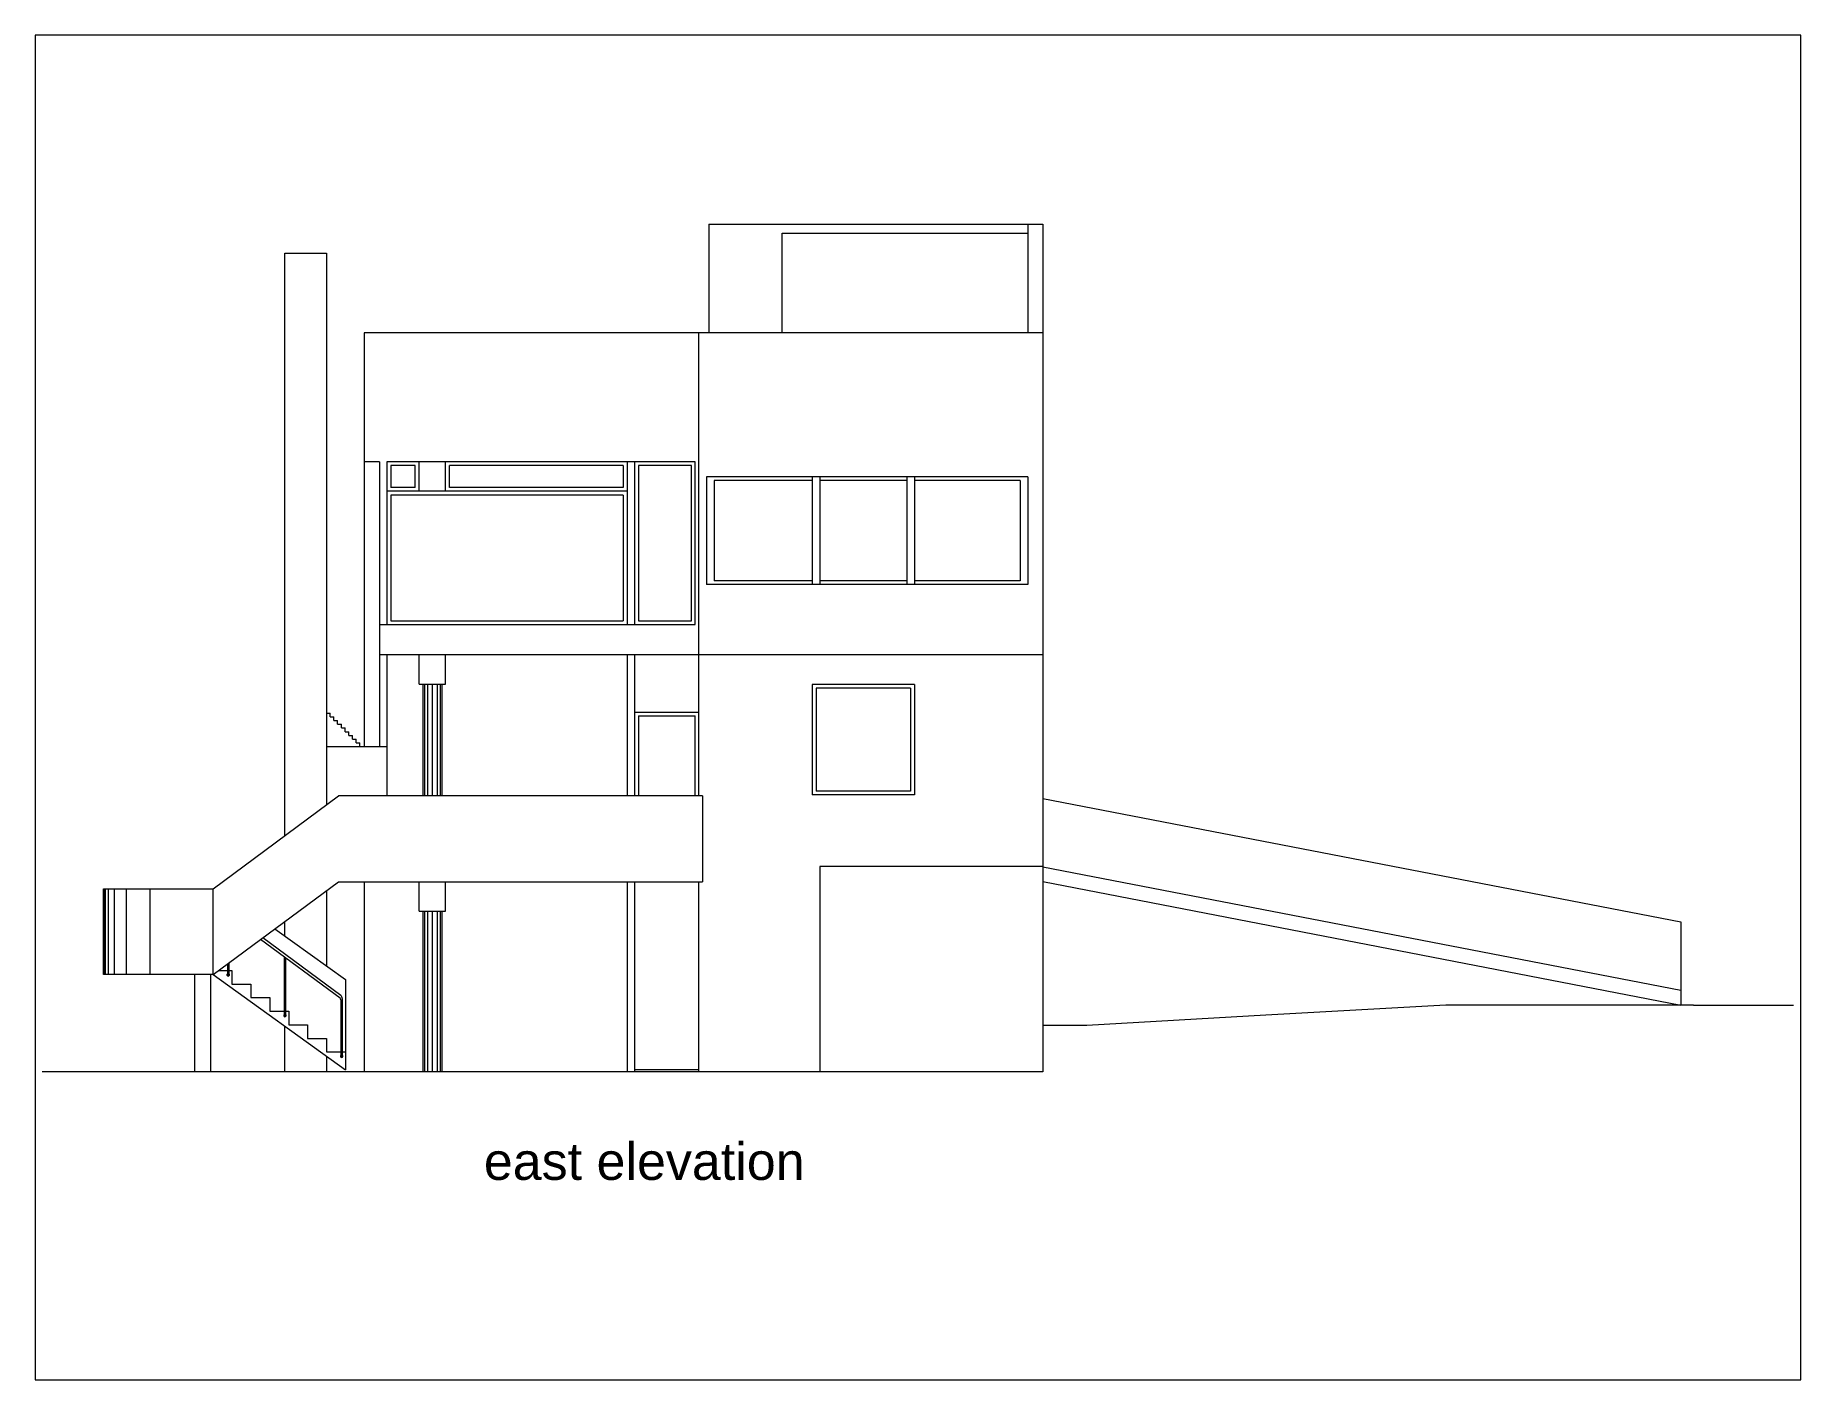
# Paper-space layout 'www.ceco.net' of a CAD drawing. Header units: millimetres. Extents: x 27 to 240, y 20 to 183.
# The model-space entities are those that its viewports show. They can reach past a viewport. Long polylines and large blocks are cut down to what shows.
import ezdxf

# ---------------------------------------------------------------- set-up
doc = ezdxf.new("R2010")
doc.units = ezdxf.units.MM
doc.layers.add('ceco.net 446 Smith House east elevation', color=7, linetype='Continuous', lineweight=15)
doc.layers.add('ceco.net Smith House text', color=7, linetype='Continuous', lineweight=15)
doc.styles.add('ceco.net', font='arial.ttf', dxfattribs={"height": 300})

msp = doc.modelspace()

# ---------------------------------------------------------------- linework, layer by layer
at = {"layer": 'ceco.net 446 Smith House east elevation', "lineweight": 13}
for p, q in [((8955, 11395), (13444, 11395)), ((13444, 11395), (13444, 0)), ((3818, 11004), (3818, 3590)), ((13444, 9934), (4326, 9934)), ((8821, 3710), (8821, 9934)), ((8720, 6064), (8720, 8151)), ((8771, 6013), (8771, 8201)), ((8771, 3710), (8771, 4786)), ((3818, 2437), (3818, 1423)), ((4326, 2557), (4326, 30)), ((8821, 0), (8821, 2557)), ((2050, 0), (2050, 1308)), ((2261, 1308), (2261, 0)), ((3818, 213), (3818, 0)), ((8821, 30), (7958, 30))]:
    msp.add_line(p, q, dxfattribs=at)
at = {"layer": 'ceco.net 446 Smith House east elevation', "ltscale": 30}
for p, q in [((8955, 11395), (8955, 9934)), ((13241, 11395), (13241, 9934)), ((9940, 9934), (9940, 11272)), ((9940, 11272), (13241, 11272)), ((3259, 11004), (3818, 11004)), ((4326, 9934), (4326, 4373)), ((4529, 8201), (4326, 8201)), ((4529, 8201), (4529, 4373)), ((8771, 8201), (4630, 8201)), ((4630, 8201), (4630, 6013)), ((4681, 8151), (4681, 7854)), ((5010, 8151), (4681, 8151)), ((5010, 7854), (5010, 8151)), ((5061, 7804), (5061, 8201)), ((5419, 7804), (5419, 8201)), ((7805, 8151), (5470, 8151)), ((5470, 7854), (5470, 8151)), ((7805, 8151), (7805, 7854)), ((7856, 8201), (7856, 6013)), ((7958, 8201), (7958, 6013)), ((8720, 8151), (8009, 8151)), ((8009, 8151), (8009, 6064)), ((5010, 7854), (4681, 7854)), ((7805, 7854), (5470, 7854)), ((8923, 8001), (8923, 6551)), ((13241, 8001), (8923, 8001)), ((9025, 7950), (9025, 6601)), ((10345, 7950), (9025, 7950)), ((10345, 8001), (10345, 6551)), ((10447, 8001), (10447, 6551)), ((11615, 7950), (10447, 7950)), ((11615, 8001), (11615, 6551)), ((11717, 8001), (11717, 6551)), ((13139, 7950), (11717, 7950)), ((13139, 7950), (13139, 6601)), ((13241, 8001), (13241, 6551)), ((7856, 7804), (4630, 7804)), ((7805, 7753), (4681, 7753)), ((4681, 7753), (4681, 6064)), ((7805, 7753), (7805, 6064)), ((13241, 6551), (8923, 6551)), ((10345, 6601), (9025, 6601)), ((11615, 6601), (10447, 6601)), ((13139, 6601), (11717, 6601)), ((4529, 6013), (8771, 6013)), ((4529, 6013), (4529, 5611)), ((4681, 6064), (7805, 6064)), ((8009, 6064), (8720, 6064)), ((4529, 5611), (13444, 5611)), ((4630, 5611), (4630, 3710)), ((5061, 5213), (5061, 5611)), ((5419, 5213), (5419, 5611)), ((7856, 5611), (7856, 3710)), ((7958, 5611), (7958, 3710)), ((5061, 5213), (5419, 5213)), ((5113, 5213), (5113, 3710)), ((5133, 5213), (5133, 3710)), ((5173, 5213), (5173, 3710)), ((5240, 5213), (5240, 3710)), ((5307, 5213), (5307, 3710)), ((5347, 5213), (5347, 3710)), ((5367, 5213), (5367, 3710)), ((10345, 5207), (10345, 3723)), ((11717, 5207), (10345, 5207)), ((11666, 5157), (10396, 5157)), ((10396, 5157), (10396, 3773)), ((11666, 5157), (11666, 3773)), ((11717, 5207), (11717, 3723)), ((3818, 4823), (3868, 4823)), ((3868, 4773), (3868, 4823)), ((3868, 4773), (3918, 4773)), ((3918, 4723), (3918, 4773)), ((7958, 4837), (8821, 4837)), ((8009, 4786), (8771, 4786)), ((8009, 4786), (8009, 3710)), ((3918, 4723), (3968, 4723)), ((3968, 4673), (3968, 4723)), ((3968, 4673), (4018, 4673)), ((4018, 4623), (4018, 4673)), ((4018, 4623), (4068, 4623)), ((4068, 4573), (4068, 4623)), ((4068, 4573), (4118, 4573)), ((4118, 4523), (4118, 4573)), ((4118, 4523), (4168, 4523)), ((4168, 4473), (4168, 4523)), ((3818, 4373), (4630, 4373)), ((4168, 4473), (4218, 4473)), ((4218, 4423), (4218, 4473)), ((4218, 4423), (4268, 4423)), ((4268, 4373), (4268, 4423)), ((2294, 2460), (3979, 3710)), ((8872, 3710), (3979, 3710)), ((8872, 3710), (8872, 2557)), ((11717, 3723), (10345, 3723)), ((11666, 3773), (10396, 3773)), ((13444, 3675), (22013, 2015)), ((10447, 2761), (10447, 0)), ((13444, 2761), (10447, 2761)), ((13444, 2758), (22013, 1098)), ((820, 1308), (820, 2460)), ((820, 2460), (2294, 2460)), ((830, 1308), (830, 2460)), ((850, 1308), (850, 2460)), ((890, 1308), (890, 2460)), ((970, 1308), (970, 2460)), ((1130, 1308), (1130, 2460)), ((1450, 1308), (1450, 2460)), ((2294, 1308), (3979, 2557)), ((2294, 1308), (2294, 2460)), ((3979, 2557), (8872, 2557)), ((4326, 2557), (4326, 0)), ((5061, 2391), (5061, 2557)), ((5061, 2159), (5061, 2557)), ((5419, 2391), (5419, 2557)), ((5419, 2159), (5419, 2557)), ((7856, 2557), (7856, 0)), ((7958, 2557), (7958, 0)), ((13444, 2560), (22013, 899)), ((5061, 2159), (5419, 2159)), ((5113, 2159), (5113, 0)), ((5133, 2159), (5133, 0)), ((5173, 2159), (5173, 0)), ((5240, 2159), (5240, 0)), ((5307, 2159), (5307, 0)), ((5347, 2159), (5347, 0)), ((5367, 2159), (5367, 0)), ((3123, 1922), (4072, 1241)), ((22013, 2015), (22013, 899)), ((4001, 989), (2933, 1781)), ((4010, 1026), (2962, 1803)), ((2487, 1451), (2487, 1305)), ((2506, 1465), (2506, 1305)), ((3249, 1547), (3249, 758)), ((3268, 1533), (3268, 758)), ((2294, 1308), (820, 1308)), ((2294, 1308), (4072, 30)), ((2368, 1363), (2487, 1363)), ((2506, 1363), (2548, 1363)), ((2548, 1363), (2548, 1180)), ((4072, 1241), (4072, 30)), ((2548, 1180), (2802, 1180)), ((2802, 1180), (2802, 998)), ((2802, 998), (3056, 998)), ((3056, 998), (3056, 816)), ((4011, 969), (4011, 211)), ((4030, 986), (4030, 211)), ((3056, 816), (3249, 816)), ((3268, 816), (3310, 816)), ((3310, 816), (3310, 633)), ((16439, 761), (14033, 625)), ((18858, 898), (16439, 761)), ((22186, 898), (18858, 898)), ((22186, 898), (23530, 898)), ((3310, 633), (3564, 633)), ((3564, 633), (3564, 451)), ((14033, 625), (13444, 625)), ((3564, 451), (3818, 451)), ((3818, 451), (3818, 268)), ((3818, 268), (4011, 268)), ((4030, 268), (4072, 268)), ((4072, 268), (4072, 30)), ((13444, 0), (0, 0))]:
    msp.add_line(p, q, dxfattribs=at)
at = {"layer": 'ceco.net 446 Smith House east elevation', "lineweight": 13}
for points in [[(3259, 3176), (3259, 11004)], [(3259, 1824), (3259, 2023)], [(3259, 0), (3259, 614)]]:
    msp.add_lwpolyline(points, dxfattribs=at)
at = {"layer": 'ceco.net 446 Smith House east elevation', "ltscale": 30}
for centre, radius, start, end in [((2497, 1305), 17, 123.6086, 56.3914), ((2497, 1305), 9.42, 180, 0), ((3986, 969), 25, 0, 53.4494), ((3980, 986), 50, 0, 53.4494), ((3259, 758), 17, 123.6086, 56.3914), ((3259, 758), 9.42, 180, 0), ((4021, 211), 17, 123.6086, 56.3914), ((4021, 211), 9.42, 180, 0)]:
    msp.add_arc(centre, radius, start, end, dxfattribs=at)

# ---------------------------------------------------------------- texts
at = {"layer": 'ceco.net Smith House text', "ltscale": 30, "insert": (8087, -1205), "char_height": 500, "width": 7376.11, "attachment_point": 5, "style": 'ceco.net'}
msp.add_mtext('east elevation', dxfattribs=at)

psp = doc.layouts.new('www.ceco.net')

# ---------------------------------------------------------------- viewports
at = {"layer": '0'}
psp.add_viewport(center=(133.35, 101.6), size=(213.36, 162.56), view_center_point=(11765.25, 4898.28), view_height=18071.5085, dxfattribs=at)

doc.saveas('drawing.dxf')
